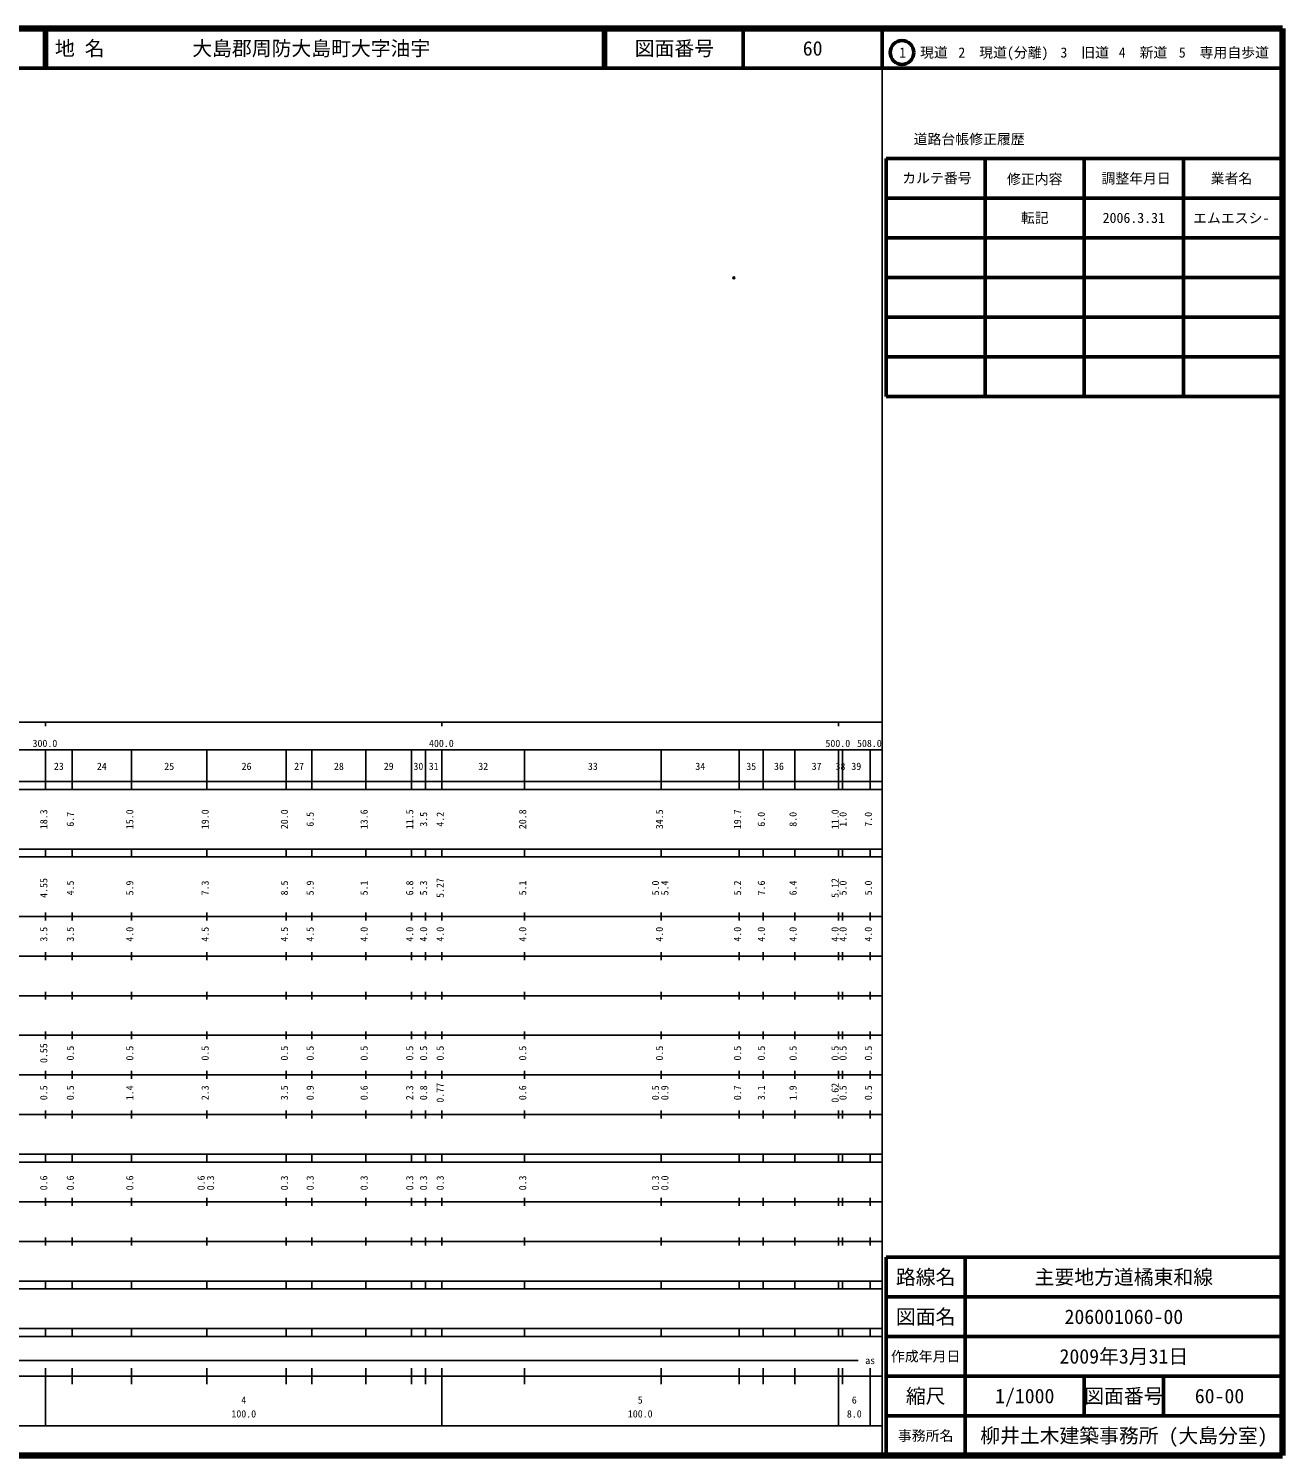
# Model space of a CAD drawing. Units: millimetres on the paper. Extents: x 40 to 680, y 20 to 380.
# Drawn here: x 363.7 to 680, y 20 to 380 of the extents above; entities that cross this region are included whole.
import ezdxf
from ezdxf.enums import TextEntityAlignment as Align

# ---------------------------------------------------------------- set-up
doc = ezdxf.new("R2010")
doc.units = ezdxf.units.MM
doc.header["$PDMODE"] = 32
doc.header["$PDSIZE"] = 0.5
doc.layers.add('M-OTRS', color=6, linetype='Continuous')
doc.layers.add('M-TTL-TXT', color=7, linetype='Continuous')
for name, color, linetype, lineweight in [('M-TTL', 2, 'Continuous', 140), ('M-TTL-BAND', 7, 'Continuous', 25), ('M-TTL-FRAM', 2, 'Continuous', 50), ('M-TTL-LINE', 7, 'Continuous', 50)]:
    doc.layers.add(name, color=color, linetype=linetype, lineweight=lineweight)
doc.styles.add('ＭＳ ゴシック', font='')
doc.styles.get('ＭＳ ゴシック').set_extended_font_data('MS Gothic')

msp = doc.modelspace()

# ---------------------------------------------------------------- linework, layer by layer
at = {"layer": 'M-OTRS'}
msp.add_point((541.647, 317.089), dxfattribs=at)
at = {"layer": 'M-TTL'}
for p, q in [((680, 380), (40, 380)), ((680, 20), (680, 380)), ((40, 20), (680, 20))]:
    msp.add_line(p, q, dxfattribs=at)
at = {"layer": 'M-TTL-BAND'}
for p, q in [((579, 20), (579, 370)), ((40, 205), (579, 205)), ((368, 205), (368, 204)), ((468, 205), (468, 204)), ((568, 205), (568, 204)), ((68, 198), (579, 198)), ((368, 188), (368, 198)), ((374.7, 188), (374.7, 198)), ((389.7, 188), (389.7, 198)), ((408.7, 188), (408.7, 198)), ((428.7, 188), (428.7, 198)), ((435.2, 188), (435.2, 198)), ((448.8, 188), (448.8, 198)), ((460.3, 188), (460.3, 198)), ((463.8, 188), (463.8, 198)), ((468, 188), (468, 198)), ((488.8, 188), (488.8, 198)), ((523.3, 188), (523.3, 198)), ((543, 188), (543, 198)), ((549, 188), (549, 198)), ((557, 188), (557, 198)), ((568, 188), (568, 198)), ((569, 188), (569, 198)), ((576, 188), (576, 198)), ((40, 190), (579, 190)), ((40, 188), (579, 188)), ((40, 173), (579, 173)), ((368, 171), (368, 173)), ((374.7, 171), (374.7, 173)), ((389.7, 171), (389.7, 173)), ((408.7, 171), (408.7, 173)), ((428.7, 171), (428.7, 173)), ((435.2, 171), (435.2, 173)), ((448.8, 171), (448.8, 173)), ((460.3, 171), (460.3, 173)), ((463.8, 171), (463.8, 173)), ((468, 171), (468, 173)), ((488.8, 171), (488.8, 173)), ((523.3, 171), (523.3, 173)), ((543, 171), (543, 173)), ((549, 171), (549, 173)), ((557, 171), (557, 173)), ((568, 171), (568, 173)), ((569, 171), (569, 173)), ((576, 171), (576, 173)), ((40, 171), (579, 171)), ((40, 156), (579, 156)), ((368, 155), (368, 157)), ((374.7, 155), (374.7, 157)), ((389.7, 155), (389.7, 157)), ((408.7, 155), (408.7, 157)), ((428.7, 155), (428.7, 157)), ((435.2, 155), (435.2, 157)), ((448.8, 155), (448.8, 157)), ((460.3, 155), (460.3, 157)), ((463.8, 155), (463.8, 157)), ((468, 155), (468, 157)), ((488.8, 155), (488.8, 157)), ((523.3, 155), (523.3, 157)), ((543, 155), (543, 157)), ((549, 155), (549, 157)), ((557, 155), (557, 157)), ((568, 155), (568, 157)), ((569, 155), (569, 157)), ((576, 155), (576, 157)), ((46, 146), (579, 146)), ((368, 145), (368, 147)), ((374.7, 145), (374.7, 147)), ((389.7, 145), (389.7, 147)), ((408.7, 145), (408.7, 147)), ((428.7, 145), (428.7, 147)), ((435.2, 145), (435.2, 147)), ((448.8, 145), (448.8, 147)), ((460.3, 145), (460.3, 147)), ((463.8, 145), (463.8, 147)), ((468, 145), (468, 147)), ((488.8, 145), (488.8, 147)), ((523.3, 145), (523.3, 147)), ((543, 145), (543, 147)), ((549, 145), (549, 147)), ((557, 145), (557, 147)), ((568, 145), (568, 147)), ((569, 145), (569, 147)), ((576, 145), (576, 147)), ((368, 135), (368, 137)), ((374.7, 135), (374.7, 137)), ((389.7, 135), (389.7, 137)), ((408.7, 135), (408.7, 137)), ((428.7, 135), (428.7, 137)), ((435.2, 135), (435.2, 137)), ((448.8, 135), (448.8, 137)), ((460.3, 135), (460.3, 137)), ((463.8, 135), (463.8, 137)), ((468, 135), (468, 137)), ((488.8, 135), (488.8, 137)), ((523.3, 135), (523.3, 137)), ((543, 135), (543, 137)), ((549, 135), (549, 137)), ((557, 135), (557, 137)), ((568, 135), (568, 137)), ((569, 135), (569, 137)), ((576, 135), (576, 137)), ((52, 136), (579, 136)), ((46, 126), (579, 126)), ((368, 125), (368, 127)), ((374.7, 125), (374.7, 127)), ((389.7, 125), (389.7, 127)), ((408.7, 125), (408.7, 127)), ((428.7, 125), (428.7, 127)), ((435.2, 125), (435.2, 127)), ((448.8, 125), (448.8, 127)), ((460.3, 125), (460.3, 127)), ((463.8, 125), (463.8, 127)), ((468, 125), (468, 127)), ((488.8, 125), (488.8, 127)), ((523.3, 125), (523.3, 127)), ((543, 125), (543, 127)), ((549, 125), (549, 127)), ((557, 125), (557, 127)), ((568, 125), (568, 127)), ((569, 125), (569, 127)), ((576, 125), (576, 127)), ((52, 116), (579, 116)), ((368, 115), (368, 117)), ((374.7, 115), (374.7, 117)), ((389.7, 115), (389.7, 117)), ((408.7, 115), (408.7, 117)), ((428.7, 115), (428.7, 117)), ((435.2, 115), (435.2, 117)), ((448.8, 115), (448.8, 117)), ((460.3, 115), (460.3, 117)), ((463.8, 115), (463.8, 117)), ((468, 115), (468, 117)), ((488.8, 115), (488.8, 117)), ((523.3, 115), (523.3, 117)), ((543, 115), (543, 117)), ((549, 115), (549, 117)), ((557, 115), (557, 117)), ((568, 115), (568, 117)), ((569, 115), (569, 117)), ((576, 115), (576, 117)), ((46, 106), (579, 106)), ((368, 105), (368, 107)), ((374.7, 105), (374.7, 107)), ((389.7, 105), (389.7, 107)), ((408.7, 105), (408.7, 107)), ((428.7, 105), (428.7, 107)), ((435.2, 105), (435.2, 107)), ((448.8, 105), (448.8, 107)), ((460.3, 105), (460.3, 107)), ((463.8, 105), (463.8, 107)), ((468, 105), (468, 107)), ((488.8, 105), (488.8, 107)), ((523.3, 105), (523.3, 107)), ((543, 105), (543, 107)), ((549, 105), (549, 107)), ((557, 105), (557, 107)), ((568, 105), (568, 107)), ((569, 105), (569, 107)), ((576, 105), (576, 107)), ((40, 96), (579, 96)), ((40, 94), (579, 94)), ((368, 94), (368, 96)), ((374.7, 94), (374.7, 96)), ((389.7, 94), (389.7, 96)), ((408.7, 94), (408.7, 96)), ((428.7, 94), (428.7, 96)), ((435.2, 94), (435.2, 96)), ((448.8, 94), (448.8, 96)), ((460.3, 94), (460.3, 96)), ((463.8, 94), (463.8, 96)), ((468, 94), (468, 96)), ((488.8, 94), (488.8, 96)), ((523.3, 94), (523.3, 96)), ((543, 94), (543, 96)), ((549, 94), (549, 96)), ((557, 94), (557, 96)), ((568, 94), (568, 96)), ((569, 94), (569, 96)), ((576, 94), (576, 96)), ((49, 84), (579, 84)), ((368, 83), (368, 85)), ((374.7, 83), (374.7, 85)), ((389.7, 83), (389.7, 85)), ((408.7, 83), (408.7, 85)), ((428.7, 83), (428.7, 85)), ((435.2, 83), (435.2, 85)), ((448.8, 83), (448.8, 85)), ((460.3, 83), (460.3, 85)), ((463.8, 83), (463.8, 85)), ((468, 83), (468, 85)), ((488.8, 83), (488.8, 85)), ((523.3, 83), (523.3, 85)), ((543, 83), (543, 85)), ((549, 83), (549, 85)), ((557, 83), (557, 85)), ((568, 83), (568, 85)), ((569, 83), (569, 85)), ((576, 83), (576, 85)), ((40, 74), (579, 74)), ((368, 73), (368, 75)), ((374.7, 73), (374.7, 75)), ((389.7, 73), (389.7, 75)), ((408.7, 73), (408.7, 75)), ((428.7, 73), (428.7, 75)), ((435.2, 73), (435.2, 75)), ((448.8, 73), (448.8, 75)), ((460.3, 73), (460.3, 75)), ((463.8, 73), (463.8, 75)), ((468, 73), (468, 75)), ((488.8, 73), (488.8, 75)), ((523.3, 73), (523.3, 75)), ((543, 73), (543, 75)), ((549, 73), (549, 75)), ((557, 73), (557, 75)), ((568, 73), (568, 75)), ((569, 73), (569, 75)), ((576, 73), (576, 75)), ((40, 64), (579, 64)), ((40, 62), (579, 62)), ((368, 62), (368, 64)), ((374.7, 62), (374.7, 64)), ((389.7, 62), (389.7, 64)), ((408.7, 62), (408.7, 64)), ((428.7, 62), (428.7, 64)), ((435.2, 62), (435.2, 64)), ((448.8, 62), (448.8, 64)), ((460.3, 62), (460.3, 64)), ((463.8, 62), (463.8, 64)), ((468, 62), (468, 64)), ((488.8, 62), (488.8, 64)), ((523.3, 62), (523.3, 64)), ((543, 62), (543, 64)), ((549, 62), (549, 64)), ((557, 62), (557, 64)), ((568, 62), (568, 64)), ((569, 62), (569, 64)), ((576, 62), (576, 64)), ((40, 52), (579, 52)), ((368, 50), (368, 52)), ((374.7, 50), (374.7, 52)), ((389.7, 50), (389.7, 52)), ((408.7, 50), (408.7, 52)), ((428.7, 50), (428.7, 52)), ((435.2, 50), (435.2, 52)), ((448.8, 50), (448.8, 52)), ((460.3, 50), (460.3, 52)), ((463.8, 50), (463.8, 52)), ((468, 50), (468, 52)), ((488.8, 50), (488.8, 52)), ((523.3, 50), (523.3, 52)), ((543, 50), (543, 52)), ((549, 50), (549, 52)), ((557, 50), (557, 52)), ((568, 50), (568, 52)), ((569, 50), (569, 52)), ((576, 50), (576, 52)), ((40, 50), (579, 50)), ((71, 44), (573, 44)), ((40, 40), (579, 40)), ((368, 27.5), (368, 42)), ((374.7, 38), (374.7, 42)), ((389.7, 38), (389.7, 42)), ((408.7, 38), (408.7, 42)), ((428.7, 38), (428.7, 42)), ((435.2, 38), (435.2, 42)), ((448.8, 38), (448.8, 42)), ((460.3, 38), (460.3, 42)), ((463.8, 38), (463.8, 42)), ((468, 27.5), (468, 42)), ((488.8, 38), (488.8, 42)), ((523.3, 38), (523.3, 42)), ((543, 38), (543, 42)), ((549, 38), (549, 42)), ((557, 38), (557, 42)), ((568, 27.5), (568, 42)), ((569, 38), (569, 42)), ((576, 27.5), (576, 42)), ((68, 27.5), (579, 27.5))]:
    msp.add_line(p, q, dxfattribs=at)
at = {"layer": 'M-TTL-FRAM'}
for p, q in [((580, 347.197), (580, 287.197)), ((580, 347.197), (680, 347.197)), ((580, 287.197), (680, 287.197)), ((680, 70), (580, 70)), ((580, 70), (580, 20))]:
    msp.add_line(p, q, dxfattribs=at)
at = {"layer": 'M-TTL-LINE'}
for p, q in [((367.75, 380), (367.75, 370)), ((368.25, 380), (368.25, 370)), ((508.747, 380), (508.747, 370)), ((509.247, 380), (509.247, 370)), ((543.997, 380), (543.997, 370)), ((579, 380), (579, 370)), ((40, 370), (680, 370)), ((605, 347.197), (605, 287.197)), ((630, 347.197), (630, 287.197)), ((655, 347.197), (655, 287.197)), ((580, 337.197), (680, 337.197)), ((580, 327.197), (680, 327.197)), ((580, 317.197), (680, 317.197)), ((580, 307.197), (680, 307.197)), ((580, 297.197), (680, 297.197)), ((600, 70), (600, 20)), ((680, 60), (580, 60)), ((680, 50), (580, 50)), ((680, 40), (580, 40)), ((630, 40), (630, 30)), ((650, 40), (650, 30)), ((680, 30), (580, 30))]:
    msp.add_line(p, q, dxfattribs=at)
msp.add_circle((584.031, 373.958), 3, dxfattribs=at)

# ---------------------------------------------------------------- texts
at = {"layer": 'M-TTL-BAND', "style": 'ＭＳ ゴシック'}
for s, p in [('300.0', (367.844, 198.195)), ('400.0', (467.844, 198.195)), ('500.0', (567.844, 198.195)), ('508.0', (575.8, 198.195)), ('23', (371.35, 192.405)), ('24', (382.2, 192.405)), ('25', (399.2, 192.405)), ('26', (418.7, 192.405)), ('27', (431.95, 192.405)), ('28', (442, 192.405)), ('29', (454.55, 192.405)), ('30', (462.05, 192.405)), ('31', (465.9, 192.405)), ('32', (478.4, 192.405)), ('33', (506.05, 192.405)), ('34', (533.15, 192.405)), ('35', (546, 192.405)), ('36', (553, 192.405)), ('37', (562.5, 192.405)), ('38', (568.5, 192.405)), ('39', (572.5, 192.405)), ('as', (576, 42.5)), ('4', (418, 32.523)), ('5', (518, 32.523)), ('6', (572, 32.523)), ('100.0', (418, 29.033)), ('100.0', (518, 29.033)), ('8.0', (572, 29.033))]:
    msp.add_text(s, height=1.833, dxfattribs=at).set_placement(p, align=Align.BOTTOM_CENTER)
for s, p in [('18.3', (369, 180.5)), ('6.7', (375.7, 180.5)), ('15.0', (390.7, 180.5)), ('19.0', (409.7, 180.5)), ('20.0', (429.7, 180.5)), ('6.5', (436.2, 180.5)), ('13.6', (449.8, 180.5)), ('11.5', (461.3, 180.5)), ('3.5', (464.8, 180.5)), ('4.2', (469, 180.5)), ('20.8', (489.8, 180.5)), ('34.5', (524.3, 180.5)), ('19.7', (544, 180.5)), ('6.0', (550, 180.5)), ('8.0', (558, 180.5)), ('11.0', (568.6, 180.5)), ('1.0', (570.6, 180.5)), ('7.0', (577, 180.5)), ('4.55', (369, 163.174)), ('4.5', (375.7, 163.174)), ('5.9', (390.7, 163.174)), ('7.3', (409.7, 163.174)), ('8.5', (429.7, 163.174)), ('5.9', (436.2, 163.174)), ('5.1', (449.8, 163.174)), ('6.8', (461.3, 163.174)), ('5.3', (464.8, 163.174)), ('5.27', (469, 163.174)), ('5.1', (489.8, 163.174)), ('5.0', (523.3, 163.174)), ('5.4', (525.67, 163.174)), ('5.2', (544, 163.174)), ('7.6', (550, 163.174)), ('6.4', (558, 163.174)), ('5.12', (568.6, 163.174)), ('5.0', (570.6, 163.174)), ('5.0', (577, 163.174)), ('3.5', (369, 151.5)), ('3.5', (375.7, 151.5)), ('4.0', (390.7, 151.5)), ('4.5', (409.7, 151.5)), ('4.5', (429.7, 151.5)), ('4.5', (436.2, 151.5)), ('4.0', (449.8, 151.5)), ('4.0', (461.3, 151.5)), ('4.0', (464.8, 151.5)), ('4.0', (469, 151.5)), ('4.0', (489.8, 151.5)), ('4.0', (524.3, 151.5)), ('4.0', (544, 151.5)), ('4.0', (550, 151.5)), ('4.0', (558, 151.5)), ('4.0', (568.6, 151.5)), ('4.0', (570.6, 151.5)), ('4.0', (577, 151.5)), ('0.55', (369, 121.5)), ('0.5', (375.7, 121.5)), ('0.5', (390.7, 121.5)), ('0.5', (409.7, 121.5)), ('0.5', (429.7, 121.5)), ('0.5', (436.2, 121.5)), ('0.5', (449.8, 121.5)), ('0.5', (461.3, 121.5)), ('0.5', (464.8, 121.5)), ('0.5', (469, 121.5)), ('0.5', (489.8, 121.5)), ('0.5', (524.3, 121.5)), ('0.5', (544, 121.5)), ('0.5', (550, 121.5)), ('0.5', (558, 121.5)), ('0.5', (568.6, 121.5)), ('0.5', (570.6, 121.5)), ('0.5', (577, 121.5)), ('0.5', (369, 111.5)), ('0.5', (375.7, 111.5)), ('1.4', (390.7, 111.5)), ('2.3', (409.7, 111.5)), ('3.5', (429.7, 111.5)), ('0.9', (436.2, 111.5)), ('0.6', (449.8, 111.5)), ('2.3', (461.3, 111.5)), ('0.8', (464.8, 111.5)), ('0.77', (469, 111.5)), ('0.6', (489.8, 111.5)), ('0.5', (523.3, 111.5)), ('0.9', (525.67, 111.5)), ('0.7', (544, 111.5)), ('3.1', (550, 111.5)), ('1.9', (558, 111.5)), ('0.62', (568.6, 111.5)), ('0.5', (570.6, 111.5)), ('0.5', (577, 111.5)), ('0.6', (369, 88.764)), ('0.6', (375.7, 88.764)), ('0.6', (390.7, 88.764)), ('0.6', (408.7, 88.764)), ('0.3', (411.07, 88.764)), ('0.3', (429.7, 88.764)), ('0.3', (436.2, 88.764)), ('0.3', (449.8, 88.764)), ('0.3', (461.3, 88.764)), ('0.3', (464.8, 88.764)), ('0.3', (469, 88.764)), ('0.3', (489.8, 88.764)), ('0.3', (523.3, 88.764)), ('0.0', (525.67, 88.764))]:
    msp.add_text(s, height=1.833, rotation=90, dxfattribs=at).set_placement(p, align=Align.BOTTOM_CENTER)
at = {"layer": 'M-TTL-TXT', "style": 'ＭＳ ゴシック'}
for s, p in [('地 名', (370.38, 375)), ('大島郡周防大島町大字油宇', (405.024, 375))]:
    msp.add_text(s, height=3.666, dxfattribs=at).set_placement(p, align=Align.MIDDLE_LEFT)
for s, height, p in [('図面番号', 3.666, (526.622, 375)), ('60', 3.666, (561.497, 375)), ('1\u3000現道', 2.566, (589.448, 373.958)), ('2\u3000現道(分離)', 2.566, (609.619, 373.958)), ('3\u3000旧道', 2.566, (630.121, 373.958)), ('4\u3000新道', 2.566, (644.824, 373.958)), ('5\u3000専用自歩道', 2.566, (665.228, 373.958)), ('道路台帳修正履歴', 2.566, (600.968, 352.113)), ('カルテ番号', 2.566, (592.839, 342.277)), ('修正内容', 2.566, (617.509, 342.023)), ('調整年月日', 2.566, (643.089, 342.197)), ('業者名', 2.566, (667.134, 342.197)), ('転記', 2.566, (617.5, 332.245)), ('2006.3.31', 2.566, (642.5, 332.245)), ('エムエスシ-', 2.566, (667.077, 332.189)), ('路線名', 3.666, (590, 65)), ('路線名', 3.666, (590, 65)), ('主要地方道橘東和線', 3.666, (640, 65)), ('図面名', 3.666, (590, 55)), ('図面名', 3.666, (590, 55)), ('206001060-00', 3.666, (640, 55)), ('2009年3月31日', 3.666, (640, 45)), ('作成年月日', 2.566, (590, 45)), ('作成年月日', 2.566, (590, 45)), ('縮尺', 3.666, (590, 35)), ('縮尺', 3.666, (590, 35)), ('1/1000', 3.666, (615, 35)), ('図面番号', 3.666, (640, 35)), ('図面番号', 3.666, (640, 35)), ('60-00', 3.666, (664.125, 35)), ('事務所名', 2.566, (590, 25)), ('事務所名', 2.566, (590, 25)), ('柳井土木建築事務所 (大島分室)', 3.666, (640, 25))]:
    msp.add_text(s, height=height, dxfattribs=at).set_placement(p, align=Align.MIDDLE_CENTER)

doc.saveas('drawing.dxf')
